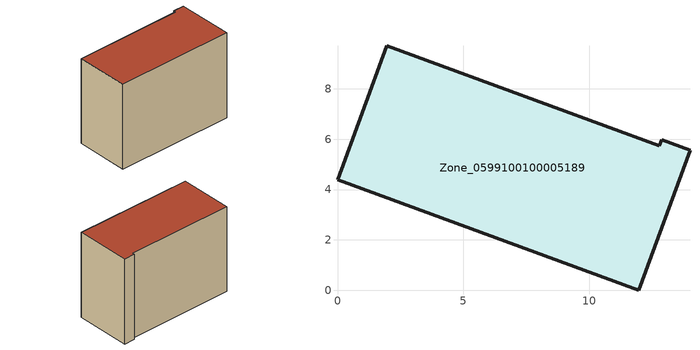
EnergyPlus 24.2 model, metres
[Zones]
Zone_0599100100005189
 floor ground (C_G): 11.95,0 0,4.38 1.95,9.71 12.78,5.74 12.86,5.98 13.99,5.56 z0
 wall outside (C_F): 11.95,0 13.99,5.56 12.86,5.98 12.78,5.74 1.95,9.71 0,4.38 11.95,0 z0:9.27
 roof outside (C_R): 0,4.38 11.95,0 13.99,5.56 12.86,5.98 12.78,5.74 1.95,9.71 z9.27
[BUILDING]
Pand.0599100100005189: North Axis=0; Terrain=City; Loads Convergence Tolerance Value=0.04; Temperature Convergence Tolerance Value=0.4; Solar Distribution=FullExterior; Maximum Number of Warmup Days=25; Minimum Number of Warmup Days=1
[Site:Location]
Rotterdam.The.Hague.AP_ZH_NLD Design_Conditions: Latitude=51.96; Longitude=4.45; Time Zone=1; Elevation=-4.5
[SITE:GROUNDTEMPERATURE:BUILDINGSURFACE]
18, 18, 18, 18, 18, 18, 18, 18, 18, 18, 18, 18
[MATERIAL] Thermal Absorptance=0.9; Solar Absorptance=0.7; Visible Absorptance=0.7
Name | Roughness | Thickness | Conductivity | Density | Specific Heat
G.TI.2006-2014 | MediumSmooth | 0.15 | 0.06 | 540 | 1210
F.TI.2006-2014 | Rough | 0.3 | 0.12 | 1920 | 840
R.TI.2006-2014 | MediumRough | 0.2 | 0.08 | 1500 | 1000
[CONSTRUCTION]
C_G: G.TI.2006-2014
C_F: F.TI.2006-2014
C_R: R.TI.2006-2014
[ZONE]
Zone_0599100100005189: Type=1; Multiplier=1; Ceiling Height=Autocalculate; Volume=Autocalculate; Floor Area=autocalculate; Part of Total Floor Area=Yes
[ZONEINFILTRATION:DESIGNFLOWRATE]
Infil_Zone_0599100100005189: Zone or ZoneList or Space or SpaceList=Zone_0599100100005189; Schedule=AlwaysOn; Design Flow Rate Calculation Method=Flow/Area; Flow Rate per Floor Area=0.0015; Constant Term Coefficient=1; Temperature Term Coefficient=0; Velocity Term Coefficient=0; Velocity Squared Term Coefficient=0
[HVACTEMPLATE:ZONE:IDEALLOADSAIRSYSTEM]
Zone_0599100100005189: Maximum Heating Supply Air Temperature=50; Minimum Cooling Supply Air Temperature=13; Maximum Heating Supply Air Humidity Ratio=0.0156; Minimum Cooling Supply Air Humidity Ratio=0.0077; Heating Limit=NoLimit; Cooling Limit=NoLimit; Dehumidification Control Type=ConstantSensibleHeatRatio; Cooling Sensible Heat Ratio=0.7; Dehumidification Setpoint=60; Humidification Control Type=None; Humidification Setpoint=30; Outdoor Air Method=None; Outdoor Air Flow Rate per Person=0.00944; Outdoor Air Flow Rate per Zone Floor Area=0; Outdoor Air Flow Rate per Zone=0; Demand Controlled Ventilation Type=None; Outdoor Air Economizer Type=NoEconomizer; Heat Recovery Type=None; Sensible Heat Recovery Effectiveness=0.7; Latent Heat Recovery Effectiveness=0.65
[ZONECONTROL:THERMOSTAT]
ThermostatControl_Zone_0599100100005189: Zone or ZoneList=Zone_0599100100005189; Control Type Schedule=DualSetpointControlType; Control 1=Thermostat_Zone_0599100100005189; Temperature Difference Between Cutout And Setpoint=0
[THERMOSTATSETPOINT:DUALSETPOINT]
Thermostat_Zone_0599100100005189: Heating Setpoint Temperature Schedule=HeatingSetpoint_Zone_0599100100005189; Cooling Setpoint Temperature Schedule=CoolingSetpoint_Zone_0599100100005189
[SCHEDULE:COMPACT]
HeatingSetpoint_Zone_0599100100005189: Through: 12/31, For: AllDays, Until: 24:00, 21
CoolingSetpoint_Zone_0599100100005189: Through: 12/31, For: AllDays, Until: 24:00, 24
DualSetpointControlType: Through: 12/31, For: AllDays, Until: 24:00, 4
AlwaysOn: Through: 12/31, For: AllDays, Until: 24:00, 1
